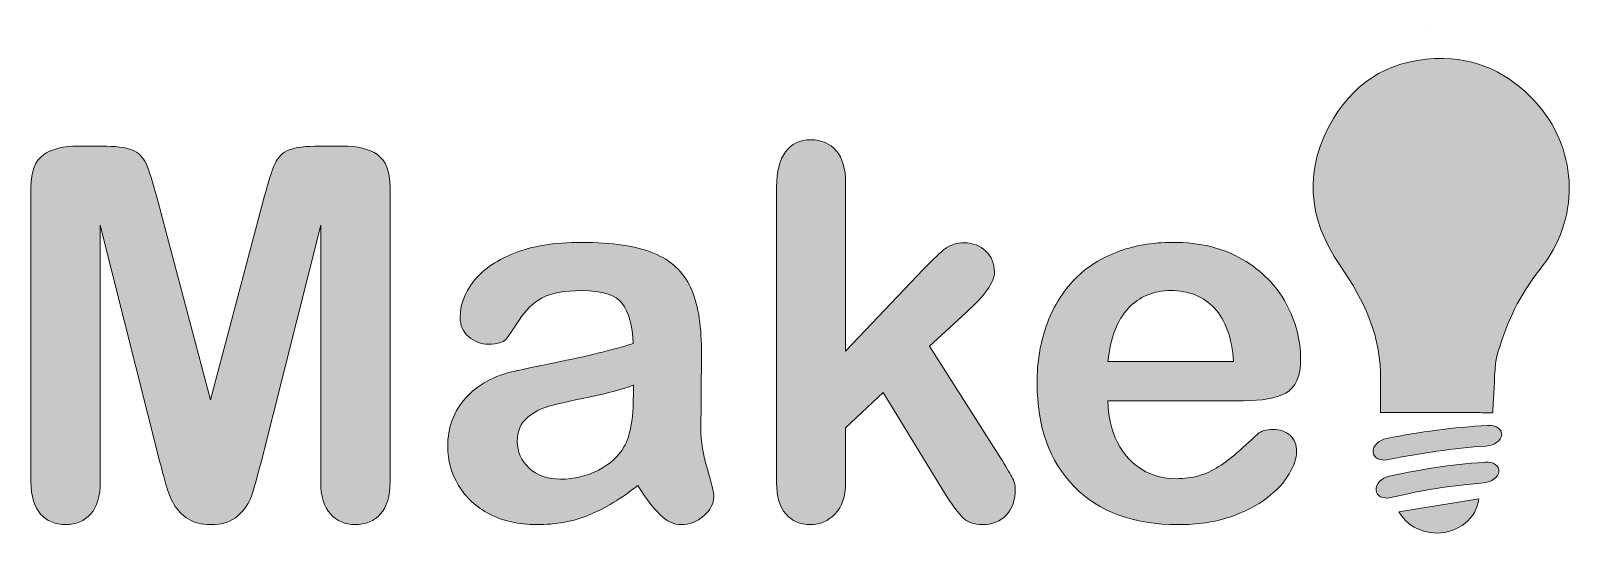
# Model space of a CAD drawing. Header units: inches. Extents: x 0.61 to 9.87, y 7.62 to 9.13.
# Drawn here: x 0.611 to 5.285, y 7.615 to 9.131 of the extents above; entities that cross this region are included whole.
import ezdxf

# ---------------------------------------------------------------- set-up
doc = ezdxf.new("R2010")
doc.units = ezdxf.units.IN
doc.header["$MEASUREMENT"] = 0
doc.layers.add('Layer 1', color=7, linetype='Continuous')

# ---------------------------------------------------------------- blocks, each defined once
blk = doc.blocks.new('block 10')
at = {"layer": 'Layer 1'}
h = blk.add_hatch(color=30, dxfattribs=at)
h.dxf.hatch_style = 2
edge = h.paths.add_edge_path()
edge.add_spline(control_points=[(4.7123, 7.9786), (4.7047, 7.9786), (4.697, 7.9786), (4.6833, 7.9786), (4.6833, 8.0116), (4.6833, 8.0432), (4.6833, 8.0762), (4.6863, 8.204), (4.6359, 8.3167), (4.5611, 8.4225), (4.4618, 8.5668), (4.4511, 8.7166), (4.5412, 8.8664), (4.6115, 8.9832), (4.723, 9.0506), (4.8743, 9.0478), (4.9934, 9.0451), (5.0882, 8.9901), (5.16, 8.9063), (5.2806, 8.7633), (5.2852, 8.5613), (5.1645, 8.4115), (5.1034, 8.3345), (5.0637, 8.2507), (5.0377, 8.1614), (5.024, 8.116), (5.0291, 8.0658), (5.024, 8.0184), (5.0225, 8.0047), (5.0233, 7.9925), (5.0217, 7.9784), (5.008, 7.9784), (4.9858, 7.9786), (4.972, 7.9786), (4.8865, 7.9786), (4.7994, 7.9786), (4.7123, 7.9786), (4.7123, 7.9786), (4.7123, 7.9786), (4.7123, 7.9786), (4.7123, 7.9786), (4.7123, 7.9786), (4.7123, 7.9786)], knot_values=[0, 0, 0, 0, 1, 1, 1, 2, 2, 2, 3, 3, 3, 4, 4, 4, 5, 5, 5, 6, 6, 6, 7, 7, 7, 8, 8, 8, 9, 9, 9, 10, 10, 10, 11, 11, 11, 12, 12, 12, 13, 13, 13, 14, 14, 14, 14], degree=3, periodic=1)
at = {"layer": 'Layer 1', "lineweight": 0}
blk.add_open_spline([(4.7123, 7.9786), (4.7047, 7.9786), (4.697, 7.9786), (4.6833, 7.9786), (4.6833, 8.0116), (4.6833, 8.0432), (4.6833, 8.0762), (4.6863, 8.204), (4.6359, 8.3167), (4.5611, 8.4225), (4.4618, 8.5668), (4.4511, 8.7166), (4.5412, 8.8664), (4.6115, 8.9832), (4.723, 9.0506), (4.8743, 9.0478), (4.9934, 9.0451), (5.0882, 8.9901), (5.16, 8.9063), (5.2806, 8.7633), (5.2852, 8.5613), (5.1645, 8.4115), (5.1034, 8.3345), (5.0637, 8.2507), (5.0377, 8.1614), (5.024, 8.116), (5.0291, 8.0658), (5.024, 8.0184), (5.0225, 8.0047), (5.0233, 7.9925), (5.0217, 7.9784), (5.008, 7.9784), (4.9858, 7.9786), (4.972, 7.9786), (4.8865, 7.9786), (4.7994, 7.9786), (4.7123, 7.9786), (4.7123, 7.9786), (4.7123, 7.9786), (4.7123, 7.9786), (4.7123, 7.9786), (4.7123, 7.9786), (4.7123, 7.9786)], degree=3, knots=[0, 0, 0, 0, 1, 1, 1, 2, 2, 2, 3, 3, 3, 4, 4, 4, 5, 5, 5, 6, 6, 6, 7, 7, 7, 8, 8, 8, 9, 9, 9, 10, 10, 10, 11, 11, 11, 12, 12, 12, 13, 13, 13, 14, 14, 14, 14], dxfattribs=at)
blk = doc.blocks.new('block 9')
at = {"layer": 'Layer 1'}
blk.add_blockref('block 10', (0, 0), dxfattribs=at)
blk = doc.blocks.new('block 11')
at = {"layer": 'Layer 1'}
h = blk.add_hatch(color=30, dxfattribs=at)
h.dxf.hatch_style = 2
edge = h.paths.add_edge_path()
edge.add_spline(control_points=[(4.7384, 7.6793), (4.7595, 7.6413), (4.8028, 7.6152), (4.8529, 7.6152), (4.9186, 7.6152), (4.9727, 7.6602), (4.9802, 7.7181), (4.9802, 7.7181), (4.7384, 7.6793), (4.7384, 7.6793), (4.7384, 7.6793), (4.7384, 7.6793), (4.7384, 7.6793)], knot_values=[0, 0, 0, 0, 1, 1, 1, 2, 2, 2, 3, 3, 3, 4, 4, 4, 4], degree=3, periodic=1)
at = {"layer": 'Layer 1', "lineweight": 0}
blk.add_open_spline([(4.7384, 7.6793), (4.7595, 7.6413), (4.8028, 7.6152), (4.8529, 7.6152), (4.9186, 7.6152), (4.9727, 7.6602), (4.9802, 7.7181), (4.9802, 7.7181), (4.7384, 7.6793), (4.7384, 7.6793), (4.7384, 7.6793), (4.7384, 7.6793), (4.7384, 7.6793)], degree=3, knots=[0, 0, 0, 0, 1, 1, 1, 2, 2, 2, 3, 3, 3, 4, 4, 4, 4], dxfattribs=at)
blk = doc.blocks.new('block 12')
at = {"layer": 'Layer 1'}
h = blk.add_hatch(color=30, dxfattribs=at)
h.dxf.hatch_style = 2
edge = h.paths.add_edge_path()
edge.add_spline(control_points=[(4.702, 7.901), (4.6778, 7.8962), (4.6593, 7.8774), (4.6607, 7.8597), (4.6621, 7.8419), (4.6824, 7.8318), (4.7059, 7.8367), (4.8037, 7.8568), (4.9027, 7.8709), (5.0022, 7.8779), (5.0266, 7.8797), (5.0477, 7.8946), (5.049, 7.9117), (5.0504, 7.9288), (5.031, 7.9419), (5.006, 7.9403), (4.9039, 7.934), (4.8023, 7.9206), (4.702, 7.901), (4.702, 7.901), (4.702, 7.901), (4.702, 7.901)], knot_values=[0, 0, 0, 0, 1, 1, 1, 2, 2, 2, 3, 3, 3, 4, 4, 4, 5, 5, 5, 6, 6, 6, 7, 7, 7, 7], degree=3, periodic=1)
h = blk.add_hatch(color=30, dxfattribs=at)
h.dxf.hatch_style = 2
edge = h.paths.add_edge_path()
edge.add_spline(control_points=[(4.709, 7.7864), (4.6859, 7.7815), (4.6683, 7.7625), (4.6697, 7.7447), (4.6711, 7.727), (4.6905, 7.717), (4.7129, 7.7221), (4.8236, 7.7473), (4.8805, 7.7564), (4.9955, 7.7669), (5.0188, 7.769), (5.039, 7.7842), (5.0403, 7.8013), (5.0417, 7.8183), (5.0231, 7.8311), (4.9992, 7.8292), (4.8813, 7.8198), (4.8228, 7.811), (4.709, 7.7864), (4.709, 7.7864), (4.709, 7.7864), (4.709, 7.7864)], knot_values=[0, 0, 0, 0, 1, 1, 1, 2, 2, 2, 3, 3, 3, 4, 4, 4, 5, 5, 5, 6, 6, 6, 7, 7, 7, 7], degree=3, periodic=1)
at = {"layer": 'Layer 1', "lineweight": 0}
for points in [[(4.702, 7.901), (4.6778, 7.8962), (4.6593, 7.8774), (4.6607, 7.8597), (4.6621, 7.8419), (4.6824, 7.8318), (4.7059, 7.8367), (4.8037, 7.8568), (4.9027, 7.8709), (5.0022, 7.8779), (5.0266, 7.8797), (5.0477, 7.8946), (5.049, 7.9117), (5.0504, 7.9288), (5.031, 7.9419), (5.006, 7.9403), (4.9039, 7.934), (4.8023, 7.9206), (4.702, 7.901), (4.702, 7.901), (4.702, 7.901), (4.702, 7.901)], [(4.709, 7.7864), (4.6859, 7.7815), (4.6683, 7.7625), (4.6697, 7.7447), (4.6711, 7.727), (4.6905, 7.717), (4.7129, 7.7221), (4.8236, 7.7473), (4.8805, 7.7564), (4.9955, 7.7669), (5.0188, 7.769), (5.039, 7.7842), (5.0403, 7.8013), (5.0417, 7.8183), (5.0231, 7.8311), (4.9992, 7.8292), (4.8813, 7.8198), (4.8228, 7.811), (4.709, 7.7864), (4.709, 7.7864), (4.709, 7.7864), (4.709, 7.7864)]]:
    blk.add_open_spline(points, degree=3, knots=[0, 0, 0, 0, 1, 1, 1, 2, 2, 2, 3, 3, 3, 4, 4, 4, 5, 5, 5, 6, 6, 6, 7, 7, 7, 7], dxfattribs=at)
blk = doc.blocks.new('block 8')
at = {"layer": 'Layer 1', "lineweight": 0}
for points in [[(4.8348, 9.1308), (4.8348, 9.1308)], [(4.8402, 7.795), (4.8402, 7.795)]]:
    blk.add_lwpolyline(points, dxfattribs=at)
at = {"layer": 'Layer 1'}
for name in ['block 9', 'block 12', 'block 11']:
    blk.add_blockref(name, (0, 0), dxfattribs=at)
blk = doc.blocks.new('block 7')
at = {"layer": 'Layer 1'}
h = blk.add_hatch(color=162, dxfattribs=at)
h.dxf.hatch_style = 2
edge = h.paths.add_edge_path()
edge.add_spline(control_points=[(3.3671, 7.7363), (3.3671, 7.7363), (3.1824, 8.0398), (3.1824, 8.0398), (3.1824, 8.0398), (3.069, 7.9325), (3.069, 7.9325), (3.069, 7.9325), (3.069, 7.7662), (3.069, 7.7662), (3.069, 7.7259), (3.0584, 7.6948), (3.0372, 7.6731), (3.016, 7.6514), (2.9916, 7.6406), (2.964, 7.6406), (2.9318, 7.6406), (2.9065, 7.6513), (2.8881, 7.6727), (2.8697, 7.6942), (2.8606, 7.7259), (2.8606, 7.7678), (2.8606, 7.7678), (2.8606, 8.6598), (2.8606, 8.6598), (2.8606, 8.7063), (2.8695, 8.7416), (2.8874, 8.7659), (2.9052, 8.7902), (2.9308, 8.8023), (2.964, 8.8023), (2.9962, 8.8023), (3.0217, 8.7913), (3.0407, 8.7693), (3.0595, 8.7474), (3.069, 8.7149), (3.069, 8.672), (3.069, 8.672), (3.069, 8.1647), (3.069, 8.1647), (3.069, 8.1647), (3.3043, 8.4115), (3.3043, 8.4115), (3.3334, 8.4421), (3.3556, 8.4631), (3.3709, 8.4743), (3.3863, 8.4856), (3.4049, 8.4912), (3.4269, 8.4912), (3.4529, 8.4912), (3.4747, 8.4829), (3.492, 8.4663), (3.5094, 8.4497), (3.5181, 8.4289), (3.5181, 8.4038), (3.5181, 8.3732), (3.4897, 8.3323), (3.433, 8.2812), (3.433, 8.2812), (3.3219, 8.1793), (3.3219, 8.1793), (3.3219, 8.1793), (3.5365, 7.8421), (3.5365, 7.8421), (3.5523, 7.8171), (3.5637, 7.798), (3.5706, 7.785), (3.5775, 7.772), (3.5809, 7.7596), (3.5809, 7.7479), (3.5809, 7.7146), (3.5719, 7.6885), (3.5537, 7.6693), (3.5356, 7.6502), (3.5117, 7.6406), (3.4821, 7.6406), (3.4565, 7.6406), (3.4369, 7.6475), (3.4231, 7.6613), (3.4093, 7.6751), (3.3906, 7.7001), (3.3671, 7.7363), (3.3671, 7.7363), (3.3671, 7.7363), (3.3671, 7.7363)], knot_values=[0, 0, 0, 0, 1, 1, 1, 2, 2, 2, 3, 3, 3, 4, 4, 4, 5, 5, 5, 6, 6, 6, 7, 7, 7, 8, 8, 8, 9, 9, 9, 10, 10, 10, 11, 11, 11, 12, 12, 12, 13, 13, 13, 14, 14, 14, 15, 15, 15, 16, 16, 16, 17, 17, 17, 18, 18, 18, 19, 19, 19, 20, 20, 20, 21, 21, 21, 22, 22, 22, 23, 23, 23, 24, 24, 24, 25, 25, 25, 26, 26, 26, 27, 27, 27, 28, 28, 28, 28], degree=3, periodic=1)
h = blk.add_hatch(color=162, dxfattribs=at)
h.dxf.hatch_style = 2
edge = h.paths.add_edge_path()
edge.add_spline(control_points=[(0.9999, 7.8291), (0.9999, 7.8291), (0.8198, 8.5448), (0.8198, 8.5448), (0.8198, 8.5448), (0.8198, 7.7693), (0.8198, 7.7693), (0.8198, 7.7264), (0.8102, 7.6942), (0.7911, 7.6727), (0.7719, 7.6513), (0.7465, 7.6406), (0.7148, 7.6406), (0.6842, 7.6406), (0.6591, 7.6512), (0.6397, 7.6724), (0.6203, 7.6936), (0.6106, 7.7259), (0.6106, 7.7693), (0.6106, 7.7693), (0.6106, 8.6582), (0.6106, 8.6582), (0.6106, 8.7073), (0.6234, 8.7404), (0.6489, 8.7575), (0.6745, 8.7746), (0.709, 8.7832), (0.7524, 8.7832), (0.7524, 8.7832), (0.8229, 8.7832), (0.8229, 8.7832), (0.8653, 8.7832), (0.8961, 8.7793), (0.9152, 8.7717), (0.9344, 8.764), (0.9486, 8.7502), (0.9578, 8.7303), (0.967, 8.7104), (0.9774, 8.6779), (0.9892, 8.633), (0.9892, 8.633), (1.1524, 8.0176), (1.1524, 8.0176), (1.1524, 8.0176), (1.3156, 8.633), (1.3156, 8.633), (1.3274, 8.6779), (1.3378, 8.7104), (1.347, 8.7303), (1.3562, 8.7502), (1.3704, 8.764), (1.3896, 8.7717), (1.4087, 8.7793), (1.4395, 8.7832), (1.4819, 8.7832), (1.4819, 8.7832), (1.5524, 8.7832), (1.5524, 8.7832), (1.5958, 8.7832), (1.6303, 8.7746), (1.6559, 8.7575), (1.6814, 8.7404), (1.6942, 8.7073), (1.6942, 8.6582), (1.6942, 8.6582), (1.6942, 7.7693), (1.6942, 7.7693), (1.6942, 7.7264), (1.6846, 7.6942), (1.6655, 7.6727), (1.6463, 7.6513), (1.6206, 7.6406), (1.5884, 7.6406), (1.5583, 7.6406), (1.5335, 7.6513), (1.5141, 7.6727), (1.4947, 7.6942), (1.485, 7.7264), (1.485, 7.7693), (1.485, 7.7693), (1.485, 8.5448), (1.485, 8.5448), (1.485, 8.5448), (1.3049, 7.8291), (1.3049, 7.8291), (1.2931, 7.7826), (1.2836, 7.7485), (1.2762, 7.7268), (1.2687, 7.705), (1.2551, 7.6853), (1.2352, 7.6674), (1.2152, 7.6495), (1.1877, 7.6406), (1.1524, 7.6406), (1.1258, 7.6406), (1.1034, 7.6463), (1.085, 7.6578), (1.0666, 7.6693), (1.0523, 7.684), (1.0421, 7.7019), (1.0318, 7.7197), (1.0238, 7.7395), (1.0179, 7.7612), (1.012, 7.7829), (1.006, 7.8056), (0.9999, 7.8291)], knot_values=[0, 0, 0, 0, 1, 1, 1, 2, 2, 2, 3, 3, 3, 4, 4, 4, 5, 5, 5, 6, 6, 6, 7, 7, 7, 8, 8, 8, 9, 9, 9, 10, 10, 10, 11, 11, 11, 12, 12, 12, 13, 13, 13, 14, 14, 14, 15, 15, 15, 16, 16, 16, 17, 17, 17, 18, 18, 18, 19, 19, 19, 20, 20, 20, 21, 21, 21, 22, 22, 22, 23, 23, 23, 24, 24, 24, 25, 25, 25, 26, 26, 26, 27, 27, 27, 28, 28, 28, 29, 29, 29, 30, 30, 30, 31, 31, 31, 32, 32, 32, 33, 33, 33, 34, 34, 34, 35, 35, 35, 35], degree=3, periodic=1)
h = blk.add_hatch(color=162, dxfattribs=at)
h.dxf.hatch_style = 2
edge = h.paths.add_edge_path()
edge.add_spline(control_points=[(2.4421, 7.7586), (2.3916, 7.7192), (2.3426, 7.6897), (2.2954, 7.6701), (2.2481, 7.6504), (2.1951, 7.6406), (2.1364, 7.6406), (2.0827, 7.6406), (2.0356, 7.6512), (1.995, 7.6723), (1.9544, 7.6935), (1.9231, 7.7223), (1.9011, 7.7586), (1.8791, 7.7948), (1.8682, 7.8342), (1.8682, 7.8766), (1.8682, 7.9338), (1.8863, 7.9826), (1.9226, 8.0229), (1.9588, 8.0633), (2.0086, 8.0904), (2.072, 8.1042), (2.0853, 8.1073), (2.1182, 8.1141), (2.1708, 8.1249), (2.2235, 8.1356), (2.2686, 8.1454), (2.3061, 8.1544), (2.3437, 8.1633), (2.3844, 8.1742), (2.4283, 8.1869), (2.4258, 8.2421), (2.4147, 8.2826), (2.395, 8.3084), (2.3753, 8.3342), (2.3346, 8.3471), (2.2728, 8.3471), (2.2196, 8.3471), (2.1797, 8.3397), (2.1528, 8.3249), (2.126, 8.3101), (2.103, 8.2878), (2.0839, 8.2582), (2.0647, 8.2286), (2.0512, 8.209), (2.0432, 8.1996), (2.0353, 8.1901), (2.0183, 8.1854), (1.9923, 8.1854), (1.9688, 8.1854), (1.9485, 8.1929), (1.9313, 8.208), (1.9142, 8.2231), (1.9057, 8.2424), (1.9057, 8.2659), (1.9057, 8.3026), (1.9187, 8.3384), (1.9448, 8.3732), (1.9708, 8.4079), (2.0114, 8.4365), (2.0666, 8.459), (2.1218, 8.4814), (2.1905, 8.4927), (2.2727, 8.4927), (2.3647, 8.4927), (2.437, 8.4818), (2.4896, 8.4601), (2.5422, 8.4384), (2.5794, 8.4041), (2.6011, 8.3571), (2.6228, 8.31), (2.6337, 8.2477), (2.6337, 8.1701), (2.6337, 8.121), (2.6336, 8.0794), (2.6333, 8.0452), (2.633, 8.0109), (2.6327, 7.9729), (2.6322, 7.931), (2.6322, 7.8916), (2.6387, 7.8506), (2.6517, 7.808), (2.6647, 7.7653), (2.6712, 7.7379), (2.6712, 7.7256), (2.6712, 7.7041), (2.6611, 7.6846), (2.641, 7.667), (2.6208, 7.6493), (2.5979, 7.6405), (2.5724, 7.6405), (2.5509, 7.6405), (2.5297, 7.6506), (2.5088, 7.6708), (2.4878, 7.691), (2.4656, 7.7203), (2.4421, 7.7586), (2.4421, 7.7586), (2.4421, 7.7586), (2.4421, 7.7586)], knot_values=[0, 0, 0, 0, 1, 1, 1, 2, 2, 2, 3, 3, 3, 4, 4, 4, 5, 5, 5, 6, 6, 6, 7, 7, 7, 8, 8, 8, 9, 9, 9, 10, 10, 10, 11, 11, 11, 12, 12, 12, 13, 13, 13, 14, 14, 14, 15, 15, 15, 16, 16, 16, 17, 17, 17, 18, 18, 18, 19, 19, 19, 20, 20, 20, 21, 21, 21, 22, 22, 22, 23, 23, 23, 24, 24, 24, 25, 25, 25, 26, 26, 26, 27, 27, 27, 28, 28, 28, 29, 29, 29, 30, 30, 30, 31, 31, 31, 32, 32, 32, 33, 33, 33, 33], degree=3, periodic=1)
edge = h.paths.add_edge_path()
edge.add_spline(control_points=[(2.4283, 8.0613), (2.3977, 8.05), (2.3531, 8.0381), (2.2946, 8.0256), (2.2361, 8.0131), (2.1956, 8.0039), (2.1732, 7.9981), (2.1507, 7.9922), (2.1292, 7.9807), (2.1088, 7.9636), (2.0883, 7.9465), (2.0781, 7.9226), (2.0781, 7.8919), (2.0781, 7.8603), (2.0901, 7.8333), (2.1142, 7.8111), (2.1382, 7.7888), (2.1696, 7.7778), (2.2084, 7.7778), (2.2498, 7.7778), (2.288, 7.7868), (2.323, 7.805), (2.358, 7.8231), (2.3836, 7.8465), (2.4, 7.8751), (2.4189, 7.9068), (2.4284, 7.9589), (2.4284, 8.0314), (2.4284, 8.0314), (2.4284, 8.0613), (2.4284, 8.0613), (2.4284, 8.0613), (2.4283, 8.0613), (2.4283, 8.0613)], knot_values=[0, 0, 0, 0, 1, 1, 1, 2, 2, 2, 3, 3, 3, 4, 4, 4, 5, 5, 5, 6, 6, 6, 7, 7, 7, 8, 8, 8, 9, 9, 9, 10, 10, 10, 11, 11, 11, 11], degree=3, periodic=1)
h = blk.add_hatch(color=162, dxfattribs=at)
h.dxf.hatch_style = 2
edge = h.paths.add_edge_path()
edge.add_spline(control_points=[(4.2698, 8.0145), (4.2698, 8.0145), (3.8606, 8.0145), (3.8606, 8.0145), (3.8611, 7.967), (3.8707, 7.9251), (3.8893, 7.8888), (3.908, 7.8526), (3.9328, 7.8252), (3.9637, 7.8068), (3.9946, 7.7885), (4.0287, 7.7793), (4.066, 7.7793), (4.091, 7.7793), (4.1139, 7.7822), (4.1346, 7.7881), (4.1552, 7.7939), (4.1753, 7.8031), (4.1947, 7.8157), (4.2141, 7.8282), (4.232, 7.8416), (4.2484, 7.8559), (4.2647, 7.8702), (4.2859, 7.8896), (4.312, 7.9141), (4.3227, 7.9233), (4.338, 7.9279), (4.358, 7.9279), (4.3794, 7.9279), (4.3968, 7.922), (4.4101, 7.9103), (4.4233, 7.8985), (4.43, 7.8819), (4.43, 7.8605), (4.43, 7.8416), (4.4226, 7.8195), (4.4078, 7.7942), (4.393, 7.7689), (4.3706, 7.7446), (4.3407, 7.7214), (4.3108, 7.6981), (4.2733, 7.6788), (4.2281, 7.6635), (4.1829, 7.6482), (4.1309, 7.6406), (4.0721, 7.6406), (3.9377, 7.6406), (3.8333, 7.6789), (3.7587, 7.7555), (3.6841, 7.8321), (3.6468, 7.9361), (3.6468, 8.0674), (3.6468, 8.1292), (3.656, 8.1866), (3.6744, 8.2394), (3.6928, 8.2923), (3.7196, 8.3376), (3.7548, 8.3755), (3.7901, 8.4133), (3.8335, 8.4423), (3.8851, 8.4624), (3.9367, 8.4826), (3.9939, 8.4927), (4.0568, 8.4927), (4.1385, 8.4927), (4.2086, 8.4755), (4.2671, 8.441), (4.3256, 8.4065), (4.3694, 8.3619), (4.3986, 8.3073), (4.4277, 8.2526), (4.4422, 8.1969), (4.4422, 8.1402), (4.4422, 8.0876), (4.4272, 8.0535), (4.397, 8.0379), (4.3669, 8.0223), (4.3245, 8.0145), (4.2698, 8.0145), (4.2698, 8.0145), (4.2698, 8.0145), (4.2698, 8.0145)], knot_values=[0, 0, 0, 0, 1, 1, 1, 2, 2, 2, 3, 3, 3, 4, 4, 4, 5, 5, 5, 6, 6, 6, 7, 7, 7, 8, 8, 8, 9, 9, 9, 10, 10, 10, 11, 11, 11, 12, 12, 12, 13, 13, 13, 14, 14, 14, 15, 15, 15, 16, 16, 16, 17, 17, 17, 18, 18, 18, 19, 19, 19, 20, 20, 20, 21, 21, 21, 22, 22, 22, 23, 23, 23, 24, 24, 24, 25, 25, 25, 26, 26, 26, 27, 27, 27, 27], degree=3, periodic=1)
edge = h.paths.add_edge_path()
edge.add_spline(control_points=[(3.8606, 8.1333), (3.8606, 8.1333), (4.2399, 8.1333), (4.2399, 8.1333), (4.2348, 8.2048), (4.2155, 8.2583), (4.1821, 8.2939), (4.1486, 8.3294), (4.1045, 8.3471), (4.0499, 8.3471), (3.9978, 8.3471), (3.955, 8.3291), (3.9215, 8.2931), (3.8881, 8.2571), (3.8678, 8.2038), (3.8606, 8.1333), (3.8606, 8.1333), (3.8606, 8.1333), (3.8606, 8.1333)], knot_values=[0, 0, 0, 0, 1, 1, 1, 2, 2, 2, 3, 3, 3, 4, 4, 4, 5, 5, 5, 6, 6, 6, 6], degree=3, periodic=1)
at = {"layer": 'Layer 1', "lineweight": 0}
for points, knots in [([(3.3671, 7.7363), (3.3671, 7.7363), (3.1824, 8.0398), (3.1824, 8.0398), (3.1824, 8.0398), (3.069, 7.9325), (3.069, 7.9325), (3.069, 7.9325), (3.069, 7.7662), (3.069, 7.7662), (3.069, 7.7259), (3.0584, 7.6948), (3.0372, 7.6731), (3.016, 7.6514), (2.9916, 7.6406), (2.964, 7.6406), (2.9318, 7.6406), (2.9065, 7.6513), (2.8881, 7.6727), (2.8697, 7.6942), (2.8606, 7.7259), (2.8606, 7.7678), (2.8606, 7.7678), (2.8606, 8.6598), (2.8606, 8.6598), (2.8606, 8.7063), (2.8695, 8.7416), (2.8874, 8.7659), (2.9052, 8.7902), (2.9308, 8.8023), (2.964, 8.8023), (2.9962, 8.8023), (3.0217, 8.7913), (3.0407, 8.7693), (3.0595, 8.7474), (3.069, 8.7149), (3.069, 8.672), (3.069, 8.672), (3.069, 8.1647), (3.069, 8.1647), (3.069, 8.1647), (3.3043, 8.4115), (3.3043, 8.4115), (3.3334, 8.4421), (3.3556, 8.4631), (3.3709, 8.4743), (3.3863, 8.4856), (3.4049, 8.4912), (3.4269, 8.4912), (3.4529, 8.4912), (3.4747, 8.4829), (3.492, 8.4663), (3.5094, 8.4497), (3.5181, 8.4289), (3.5181, 8.4038), (3.5181, 8.3732), (3.4897, 8.3323), (3.433, 8.2812), (3.433, 8.2812), (3.3219, 8.1793), (3.3219, 8.1793), (3.3219, 8.1793), (3.5365, 7.8421), (3.5365, 7.8421), (3.5523, 7.8171), (3.5637, 7.798), (3.5706, 7.785), (3.5775, 7.772), (3.5809, 7.7596), (3.5809, 7.7479), (3.5809, 7.7146), (3.5719, 7.6885), (3.5537, 7.6693), (3.5356, 7.6502), (3.5117, 7.6406), (3.4821, 7.6406), (3.4565, 7.6406), (3.4369, 7.6475), (3.4231, 7.6613), (3.4093, 7.6751), (3.3906, 7.7001), (3.3671, 7.7363), (3.3671, 7.7363), (3.3671, 7.7363), (3.3671, 7.7363)], [0, 0, 0, 0, 1, 1, 1, 2, 2, 2, 3, 3, 3, 4, 4, 4, 5, 5, 5, 6, 6, 6, 7, 7, 7, 8, 8, 8, 9, 9, 9, 10, 10, 10, 11, 11, 11, 12, 12, 12, 13, 13, 13, 14, 14, 14, 15, 15, 15, 16, 16, 16, 17, 17, 17, 18, 18, 18, 19, 19, 19, 20, 20, 20, 21, 21, 21, 22, 22, 22, 23, 23, 23, 24, 24, 24, 25, 25, 25, 26, 26, 26, 27, 27, 27, 28, 28, 28, 28]), ([(0.9999, 7.8291), (0.9999, 7.8291), (0.8198, 8.5448), (0.8198, 8.5448), (0.8198, 8.5448), (0.8198, 7.7693), (0.8198, 7.7693), (0.8198, 7.7264), (0.8102, 7.6942), (0.7911, 7.6727), (0.7719, 7.6513), (0.7465, 7.6406), (0.7148, 7.6406), (0.6842, 7.6406), (0.6591, 7.6512), (0.6397, 7.6724), (0.6203, 7.6936), (0.6106, 7.7259), (0.6106, 7.7693), (0.6106, 7.7693), (0.6106, 8.6582), (0.6106, 8.6582), (0.6106, 8.7073), (0.6234, 8.7404), (0.6489, 8.7575), (0.6745, 8.7746), (0.709, 8.7832), (0.7524, 8.7832), (0.7524, 8.7832), (0.8229, 8.7832), (0.8229, 8.7832), (0.8653, 8.7832), (0.8961, 8.7793), (0.9152, 8.7717), (0.9344, 8.764), (0.9486, 8.7502), (0.9578, 8.7303), (0.967, 8.7104), (0.9774, 8.6779), (0.9892, 8.633), (0.9892, 8.633), (1.1524, 8.0176), (1.1524, 8.0176), (1.1524, 8.0176), (1.3156, 8.633), (1.3156, 8.633), (1.3274, 8.6779), (1.3378, 8.7104), (1.347, 8.7303), (1.3562, 8.7502), (1.3704, 8.764), (1.3896, 8.7717), (1.4087, 8.7793), (1.4395, 8.7832), (1.4819, 8.7832), (1.4819, 8.7832), (1.5524, 8.7832), (1.5524, 8.7832), (1.5958, 8.7832), (1.6303, 8.7746), (1.6559, 8.7575), (1.6814, 8.7404), (1.6942, 8.7073), (1.6942, 8.6582), (1.6942, 8.6582), (1.6942, 7.7693), (1.6942, 7.7693), (1.6942, 7.7264), (1.6846, 7.6942), (1.6655, 7.6727), (1.6463, 7.6513), (1.6206, 7.6406), (1.5884, 7.6406), (1.5583, 7.6406), (1.5335, 7.6513), (1.5141, 7.6727), (1.4947, 7.6942), (1.485, 7.7264), (1.485, 7.7693), (1.485, 7.7693), (1.485, 8.5448), (1.485, 8.5448), (1.485, 8.5448), (1.3049, 7.8291), (1.3049, 7.8291), (1.2931, 7.7826), (1.2836, 7.7485), (1.2762, 7.7268), (1.2687, 7.705), (1.2551, 7.6853), (1.2352, 7.6674), (1.2152, 7.6495), (1.1877, 7.6406), (1.1524, 7.6406), (1.1258, 7.6406), (1.1034, 7.6463), (1.085, 7.6578), (1.0666, 7.6693), (1.0523, 7.684), (1.0421, 7.7019), (1.0318, 7.7197), (1.0238, 7.7395), (1.0179, 7.7612), (1.012, 7.7829), (1.006, 7.8056), (0.9999, 7.8291)], [0, 0, 0, 0, 1, 1, 1, 2, 2, 2, 3, 3, 3, 4, 4, 4, 5, 5, 5, 6, 6, 6, 7, 7, 7, 8, 8, 8, 9, 9, 9, 10, 10, 10, 11, 11, 11, 12, 12, 12, 13, 13, 13, 14, 14, 14, 15, 15, 15, 16, 16, 16, 17, 17, 17, 18, 18, 18, 19, 19, 19, 20, 20, 20, 21, 21, 21, 22, 22, 22, 23, 23, 23, 24, 24, 24, 25, 25, 25, 26, 26, 26, 27, 27, 27, 28, 28, 28, 29, 29, 29, 30, 30, 30, 31, 31, 31, 32, 32, 32, 33, 33, 33, 34, 34, 34, 35, 35, 35, 35]), ([(2.4421, 7.7586), (2.3916, 7.7192), (2.3426, 7.6897), (2.2954, 7.6701), (2.2481, 7.6504), (2.1951, 7.6406), (2.1364, 7.6406), (2.0827, 7.6406), (2.0356, 7.6512), (1.995, 7.6723), (1.9544, 7.6935), (1.9231, 7.7223), (1.9011, 7.7586), (1.8791, 7.7948), (1.8682, 7.8342), (1.8682, 7.8766), (1.8682, 7.9338), (1.8863, 7.9826), (1.9226, 8.0229), (1.9588, 8.0633), (2.0086, 8.0904), (2.072, 8.1042), (2.0853, 8.1073), (2.1182, 8.1141), (2.1708, 8.1249), (2.2235, 8.1356), (2.2686, 8.1454), (2.3061, 8.1544), (2.3437, 8.1633), (2.3844, 8.1742), (2.4283, 8.1869), (2.4258, 8.2421), (2.4147, 8.2826), (2.395, 8.3084), (2.3753, 8.3342), (2.3346, 8.3471), (2.2728, 8.3471), (2.2196, 8.3471), (2.1797, 8.3397), (2.1528, 8.3249), (2.126, 8.3101), (2.103, 8.2878), (2.0839, 8.2582), (2.0647, 8.2286), (2.0512, 8.209), (2.0432, 8.1996), (2.0353, 8.1901), (2.0183, 8.1854), (1.9923, 8.1854), (1.9688, 8.1854), (1.9485, 8.1929), (1.9313, 8.208), (1.9142, 8.2231), (1.9057, 8.2424), (1.9057, 8.2659), (1.9057, 8.3026), (1.9187, 8.3384), (1.9448, 8.3732), (1.9708, 8.4079), (2.0114, 8.4365), (2.0666, 8.459), (2.1218, 8.4814), (2.1905, 8.4927), (2.2727, 8.4927), (2.3647, 8.4927), (2.437, 8.4818), (2.4896, 8.4601), (2.5422, 8.4384), (2.5794, 8.4041), (2.6011, 8.3571), (2.6228, 8.31), (2.6337, 8.2477), (2.6337, 8.1701), (2.6337, 8.121), (2.6336, 8.0794), (2.6333, 8.0452), (2.633, 8.0109), (2.6327, 7.9729), (2.6322, 7.931), (2.6322, 7.8916), (2.6387, 7.8506), (2.6517, 7.808), (2.6647, 7.7653), (2.6712, 7.7379), (2.6712, 7.7256), (2.6712, 7.7041), (2.6611, 7.6846), (2.641, 7.667), (2.6208, 7.6493), (2.5979, 7.6405), (2.5724, 7.6405), (2.5509, 7.6405), (2.5297, 7.6506), (2.5088, 7.6708), (2.4878, 7.691), (2.4656, 7.7203), (2.4421, 7.7586), (2.4421, 7.7586), (2.4421, 7.7586), (2.4421, 7.7586)], [0, 0, 0, 0, 1, 1, 1, 2, 2, 2, 3, 3, 3, 4, 4, 4, 5, 5, 5, 6, 6, 6, 7, 7, 7, 8, 8, 8, 9, 9, 9, 10, 10, 10, 11, 11, 11, 12, 12, 12, 13, 13, 13, 14, 14, 14, 15, 15, 15, 16, 16, 16, 17, 17, 17, 18, 18, 18, 19, 19, 19, 20, 20, 20, 21, 21, 21, 22, 22, 22, 23, 23, 23, 24, 24, 24, 25, 25, 25, 26, 26, 26, 27, 27, 27, 28, 28, 28, 29, 29, 29, 30, 30, 30, 31, 31, 31, 32, 32, 32, 33, 33, 33, 33]), ([(4.2698, 8.0145), (4.2698, 8.0145), (3.8606, 8.0145), (3.8606, 8.0145), (3.8611, 7.967), (3.8707, 7.9251), (3.8893, 7.8888), (3.908, 7.8526), (3.9328, 7.8252), (3.9637, 7.8068), (3.9946, 7.7885), (4.0287, 7.7793), (4.066, 7.7793), (4.091, 7.7793), (4.1139, 7.7822), (4.1346, 7.7881), (4.1552, 7.7939), (4.1753, 7.8031), (4.1947, 7.8157), (4.2141, 7.8282), (4.232, 7.8416), (4.2484, 7.8559), (4.2647, 7.8702), (4.2859, 7.8896), (4.312, 7.9141), (4.3227, 7.9233), (4.338, 7.9279), (4.358, 7.9279), (4.3794, 7.9279), (4.3968, 7.922), (4.4101, 7.9103), (4.4233, 7.8985), (4.43, 7.8819), (4.43, 7.8605), (4.43, 7.8416), (4.4226, 7.8195), (4.4078, 7.7942), (4.393, 7.7689), (4.3706, 7.7446), (4.3407, 7.7214), (4.3108, 7.6981), (4.2733, 7.6788), (4.2281, 7.6635), (4.1829, 7.6482), (4.1309, 7.6406), (4.0721, 7.6406), (3.9377, 7.6406), (3.8333, 7.6789), (3.7587, 7.7555), (3.6841, 7.8321), (3.6468, 7.9361), (3.6468, 8.0674), (3.6468, 8.1292), (3.656, 8.1866), (3.6744, 8.2394), (3.6928, 8.2923), (3.7196, 8.3376), (3.7548, 8.3755), (3.7901, 8.4133), (3.8335, 8.4423), (3.8851, 8.4624), (3.9367, 8.4826), (3.9939, 8.4927), (4.0568, 8.4927), (4.1385, 8.4927), (4.2086, 8.4755), (4.2671, 8.441), (4.3256, 8.4065), (4.3694, 8.3619), (4.3986, 8.3073), (4.4277, 8.2526), (4.4422, 8.1969), (4.4422, 8.1402), (4.4422, 8.0876), (4.4272, 8.0535), (4.397, 8.0379), (4.3669, 8.0223), (4.3245, 8.0145), (4.2698, 8.0145), (4.2698, 8.0145), (4.2698, 8.0145), (4.2698, 8.0145)], [0, 0, 0, 0, 1, 1, 1, 2, 2, 2, 3, 3, 3, 4, 4, 4, 5, 5, 5, 6, 6, 6, 7, 7, 7, 8, 8, 8, 9, 9, 9, 10, 10, 10, 11, 11, 11, 12, 12, 12, 13, 13, 13, 14, 14, 14, 15, 15, 15, 16, 16, 16, 17, 17, 17, 18, 18, 18, 19, 19, 19, 20, 20, 20, 21, 21, 21, 22, 22, 22, 23, 23, 23, 24, 24, 24, 25, 25, 25, 26, 26, 26, 27, 27, 27, 27]), ([(3.8606, 8.1333), (3.8606, 8.1333), (4.2399, 8.1333), (4.2399, 8.1333), (4.2348, 8.2048), (4.2155, 8.2583), (4.1821, 8.2939), (4.1486, 8.3294), (4.1045, 8.3471), (4.0499, 8.3471), (3.9978, 8.3471), (3.955, 8.3291), (3.9215, 8.2931), (3.8881, 8.2571), (3.8678, 8.2038), (3.8606, 8.1333), (3.8606, 8.1333), (3.8606, 8.1333), (3.8606, 8.1333)], [0, 0, 0, 0, 1, 1, 1, 2, 2, 2, 3, 3, 3, 4, 4, 4, 5, 5, 5, 6, 6, 6, 6]), ([(2.4283, 8.0613), (2.3977, 8.05), (2.3531, 8.0381), (2.2946, 8.0256), (2.2361, 8.0131), (2.1956, 8.0039), (2.1732, 7.9981), (2.1507, 7.9922), (2.1292, 7.9807), (2.1088, 7.9636), (2.0883, 7.9465), (2.0781, 7.9226), (2.0781, 7.8919), (2.0781, 7.8603), (2.0901, 7.8333), (2.1142, 7.8111), (2.1382, 7.7888), (2.1696, 7.7778), (2.2084, 7.7778), (2.2498, 7.7778), (2.288, 7.7868), (2.323, 7.805), (2.358, 7.8231), (2.3836, 7.8465), (2.4, 7.8751), (2.4189, 7.9068), (2.4284, 7.9589), (2.4284, 8.0314), (2.4284, 8.0314), (2.4284, 8.0613), (2.4284, 8.0613), (2.4284, 8.0613), (2.4283, 8.0613), (2.4283, 8.0613)], [0, 0, 0, 0, 1, 1, 1, 2, 2, 2, 3, 3, 3, 4, 4, 4, 5, 5, 5, 6, 6, 6, 7, 7, 7, 8, 8, 8, 9, 9, 9, 10, 10, 10, 11, 11, 11, 11])]:
    blk.add_open_spline(points, degree=3, knots=knots, dxfattribs=at)
at = {"layer": 'Layer 1'}
blk.add_blockref('block 8', (0, 0), dxfattribs=at)
blk = doc.blocks.new('block 5')
at = {"layer": 'Layer 1'}
blk.add_blockref('block 7', (0, 0), dxfattribs=at)

msp = doc.modelspace()

# ---------------------------------------------------------------- block references
at = {"layer": 'Layer 1'}
msp.add_blockref('block 5', (0, 0), dxfattribs=at)

doc.saveas('drawing.dxf')
